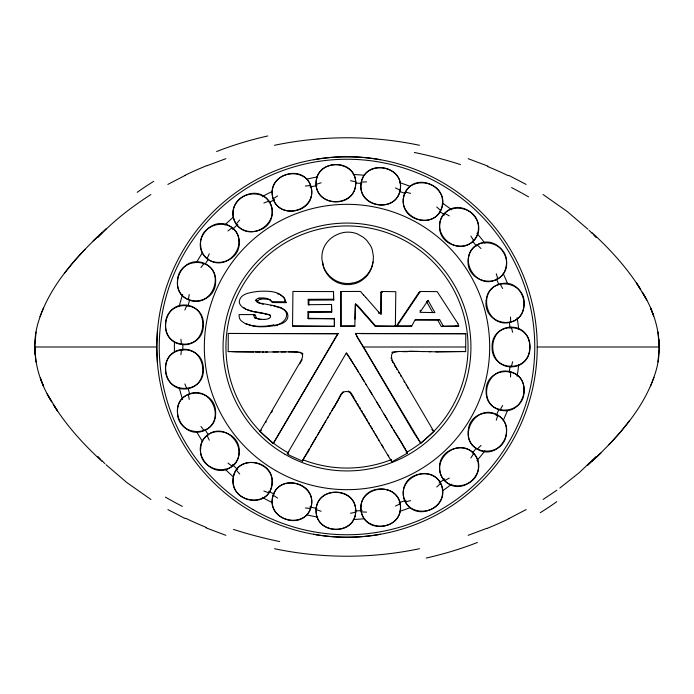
<?xml version="1.0" encoding="UTF-8"?>
<svg xmlns="http://www.w3.org/2000/svg" width="694" height="694" viewBox="0 0 694 694"><rect width="100%" height="100%" fill="white"/><g stroke="black" fill="none" stroke-linecap="round" stroke-linejoin="round"><path stroke-width="1.04" d="M157.443 363.005L156.766 347L157.443 330.995M299.036 364.124L260.64 430.219A23.709 23.388 31.9 0 0 260.042 431.442L273.193 443.622L338.047 333.693L228.257 333.467L228.196 351.572L263.815 351.971M340.849 325.98L354.912 326.076L340.936 326.284L340.919 291.506L360.507 291.445L363.491 294.993M340.936 326.284L340.919 291.506M308.205 299.331L308.179 304.718L331.524 304.458L331.689 312.17L308.657 312.343L308.006 311.753L307.884 318.268L308.526 318.737L334.473 318.719L334.491 326.353L292.547 326.085L292.92 291.463L333.493 291.593L333.745 299.999L308.873 300.155L308.205 299.331L333.528 299.218L333.745 299.999M308.847 305.117L308.873 300.155M380.668 313.809L380.833 292.434L381.44 291.454L395.806 291.697L395.363 326.085L394.556 326.432L375.185 326.258L358.087 306.887A16.942 16.942 -31.7 0 0 357.132 305.837L356.187 305.091A4.39 4.381 0 0 0 355.328 304.649L355.467 303.963A4.442 4.442 0 0 1 356.334 304.406L357.445 305.343A18.833 18.825 -29 0 1 358.26 306.236L375.627 325.937L395.363 326.085M381.44 291.454L381.214 314.373L379.783 313.176A39.437 39.332 43.8 0 1 378.724 312.1M394.556 326.432L394.565 325.642M435.563 351.763L465.648 351.572L465.804 333.71L355.77 333.458L357.419 337.536L363.283 347.069M331.689 312.17L331.524 304.458M293.475 326.44L293.484 325.616M316.126 509.63C314.391 534.224 354.07 536.904 355.666 512.311C357.566 487.578 317.583 484.872 316.126 509.63L321.096 511.244M308.526 318.737L308.657 312.343M354.799 326.38L355.467 303.963M354.972 319.11L355.328 304.649M510.532 377.042L510.671 371.819C486.824 364.983 476.119 403.596 500.079 410.007C523.805 416.66 534.441 378.334 510.671 371.819M106.26 228.656C77.546 255.34 48.667 285.728 37.658 324.376C30.449 350.765 37.363 379.115 51.712 401.861L47.166 393.914M587.74 465.344C616.454 438.66 645.333 408.28 656.342 369.624C663.551 343.235 656.637 314.885 642.288 292.139L646.834 300.086M180.908 354.721L181.481 349.524C206.031 345.959 211.427 385.673 186.825 388.796C162.413 392.188 157.052 352.778 181.481 349.524M346.948 353.836L346.905 353.775A4.858 4.858 0 0 0 346.306 353.038L287.299 453.72L288.513 454.613M372.834 261.881L372.609 263.694A24.498 24.342 -5.5 0 1 370.353 270.677L369.607 272.057A25.088 24.923 -4.3 0 1 365.903 276.958L362.355 280.012A23.978 23.848 -1.2 0 1 358.043 282.484L356.49 283.117A22.026 21.922 0.9 0 1 354.296 283.794L350.539 284.462A25.539 25.409 0.5 0 1 339.982 283.447A23.544 23.431 0.3 0 1 336.061 281.816L335.315 281.408A27.309 27.153 2.3 0 1 332.808 279.795A25.487 25.34 2.3 0 1 326.701 273.488L325.365 271.285A23.423 23.275 5.2 0 1 323.465 266.661L322.519 261.569M36.027 332.018L34.735 347L156.766 347M657.964 361.982L659.265 347L537.234 347A190.243 190.243 0 0 1 251.87 511.747A190.243 190.243 0 0 1 251.879 182.244A190.243 190.243 0 0 1 537.234 347M233.375 476.882C228.074 500.617 266.513 510.81 271.658 486.069C277.21 462.23 238.502 452.002 233.375 476.882A172.589 172.589 0 0 1 224.96 469.04M400.126 190.217C405.261 166.109 366.328 157.946 361.34 182.088C356.031 206.309 395.25 214.541 400.126 190.217L395.433 187.935M188.352 299.73C165.719 289.971 181.559 253.492 204.14 263.373C226.981 273.046 211.019 309.802 188.352 299.73L189.21 294.568M288.496 454.639A31.456 31.1 27.8 0 0 289.814 455.42L302.419 461.111L334.699 405.799L331.862 410.605M511.348 366.814C535.994 366.883 535.994 327.117 511.348 327.186C486.546 326.961 486.546 367.039 511.348 366.814L512.614 361.748M273.219 495.186C264.882 518.383 302.358 531.717 310.556 508.476C319.075 485.184 281.33 471.746 273.219 495.186L277.565 498.084M496.279 420.226L497.824 415.238C476.726 402.19 455.958 436.465 477.281 449.131C498.327 461.961 518.939 427.946 497.824 415.238M307.85 452.158L309.585 448.367M302.419 461.111L303.104 459.359M39.983 316.664L43.384 308.041M650.616 385.959L654.017 377.336M184.882 310.053L186.825 305.204C211.427 308.327 206.031 348.041 181.481 344.476C157.052 341.222 162.413 301.812 186.825 305.204M440.621 210.473C452.089 188.664 416.825 170.256 405.487 192.134C393.81 214.021 429.334 232.568 440.621 210.473L436.717 207.012M207.098 258.515C187.953 242.995 213.084 212.164 232.143 227.797C251.506 243.299 226.183 274.356 207.098 258.515L209.31 253.787M457.927 323.794L458.777 326.102L443.319 326.111L439.64 319.63L415.246 319.587L411.663 326.128L396.222 326.31L418.838 292.59L420.304 291.48L437.185 291.627L456.799 321.895A28.012 27.899 -86.9 0 1 458.014 323.751M396.222 326.31L397.063 325.963L420.304 291.48M408.957 351.416C404.194 352.613 394.556 349.429 391.824 354.157A7.33 7.322 -79.9 0 0 391.52 356.69L391.659 357.852M410.518 326.501L410.926 325.746M336.963 401.913L339.817 396.413A39.636 39.506 -24.7 0 1 340.841 394.548M336.772 402.268L336.165 403.344M287.299 453.72L288.912 451.482M307.451 452.063L306.514 453.72M265.889 422.351L266.227 421.744M307.763 451.508L308.075 450.953M500.079 410.007L502.656 405.469M300.84 362.086L300.493 362.693M299.608 363.136C301.248 360.108 304.961 354.903 300.45 352.743A8.927 8.918 75 0 0 298.906 352.292L294.386 351.919M271.389 412.704L271.753 412.071M272.117 411.438L272.482 410.805M308.388 450.406L308.709 449.851M365.339 315.25L365.634 314.746M299.791 363.899L300.138 363.3M337.917 333.502L273.193 443.622M335.965 403.7L334.916 405.452M306.201 454.275L304.883 456.426M346.297 353.046L346.202 353.211A3.106 3.106 0 0 1 346.584 353.437L346.835 353.767M310.461 446.884L312.205 443.917M312.638 443.18L316.542 436.569M329.372 414.839L330.379 413.121M317.401 435.112L319.11 432.223M319.526 431.503L322.042 427.244M322.458 426.532L324.107 423.756M324.645 422.837L325.72 421.015M327.308 418.326L328.34 416.574M335.349 405.409L334.482 406.831M341.101 394.14L342.394 392.422M470.862 457.927L473.698 453.546C456.921 435.268 427.643 462.638 444.741 480.604C461.519 498.656 490.571 471.504 473.698 453.546M419.991 310.921L420.46 310.218M304.536 456.956L303.443 458.482M257.734 301.057L255.826 300.077A5.005 4.971 -64.1 0 1 258.532 298.299L259.053 298.186M200.956 267.511L204.14 263.373M64.594 273.158L73.937 261.43L84.972 249.311M629.406 420.842L620.063 432.57L609.028 444.689M473.698 240.454C490.571 222.496 461.519 195.344 444.741 213.396C427.643 231.362 456.921 258.732 473.698 240.454L470.862 236.073M236.307 223.919C222.08 203.793 254.62 180.926 268.734 201.13C283.169 221.299 250.378 244.34 236.307 223.919L239.716 219.963M97.941 237.487C113.521 220.839 131.739 206.838 150.884 194.546M596.059 456.513L579.473 472.475L559.824 488.073M477.281 449.131L480.994 445.453M260.042 431.442L261.369 430.15M93.109 240.887L101.966 232.698M592.034 461.302L600.891 453.113M207.098 435.485C187.953 451.005 213.084 481.836 232.143 466.203C251.506 450.701 226.183 419.644 207.098 435.485L209.31 440.213M342.567 392.249L343.148 391.772M363.413 347.278L414.439 433.724L420.824 443.266L433.828 431.442L394.088 363.777M436.717 486.997L440.621 483.527C429.334 461.432 393.81 479.979 405.487 501.866C416.825 523.744 452.089 505.336 440.621 483.527M227.953 230.92L232.143 227.797M375.185 326.258L375.627 325.937M556.874 490.198L543.116 499.454M497.824 278.762C518.939 266.054 498.327 232.039 477.281 244.869C455.958 257.535 476.726 291.81 497.824 278.762L496.279 273.774M273.219 198.814C264.882 175.617 302.358 162.283 310.556 185.524C319.075 208.816 281.33 222.254 273.219 198.814L277.565 195.916M167.844 184.422L185.064 175.461M337.388 401.757A91.729 91.105 89.2 0 0 338.472 399.649L341.396 394.313L343.33 392.327A4.685 4.676 1 0 1 344.658 391.72L344.953 391.65A7.27 7.261 0.7 0 1 347 391.546L348.136 391.711A4.364 4.355 -0.1 0 1 349.412 392.249A6.576 6.567 1.7 0 1 350.409 393.021L391.824 461.866L407.404 453.173L401.184 442.39M526.156 509.578L508.936 518.539M444.741 480.604L449.304 478.071M188.352 394.27C165.719 404.029 181.559 440.508 204.14 430.627C226.981 420.954 211.019 384.198 188.352 394.27L189.21 399.432M395.433 506.065L400.126 503.783C395.25 479.459 356.031 487.691 361.34 511.912C366.328 536.054 405.261 527.891 400.126 503.783M207.289 165.623L225.845 158.692M486.711 528.377L468.155 535.308M263.859 203.012L268.734 201.13M510.671 322.181C534.441 315.666 523.805 277.34 500.079 283.993C476.119 290.404 486.824 329.017 510.671 322.181L510.532 316.958M316.126 184.37C314.391 159.776 354.07 157.096 355.666 181.689C357.566 206.422 317.583 209.128 316.126 184.37L321.096 182.756M415.376 320.09L437.749 320.186L439.64 319.63M277.591 324.905L281.582 323.664A13.75 13.689 -60.2 0 0 282.562 323.222A15.181 15.121 -62.6 0 0 283.577 322.667L284.844 321.782A8.718 8.684 -64.6 0 0 287.134 319.136L287.481 318.338A6.211 6.185 -65.3 0 0 287.637 314.339L287.186 313.176M405.487 501.866L410.562 500.643M437.749 320.186L441.341 326.536L443.319 326.111M260.875 299.201L260.623 299.253A5.014 4.979 -64.4 0 0 257.7 301.031M274.512 145.289C322.146 135.278 371.828 135.269 419.462 145.28M419.488 548.711C371.854 558.722 322.172 558.731 274.538 548.72M273.349 325.113C282.111 325.998 292.608 314.885 282.553 308.691A14.409 14.348 -75.6 0 0 280.35 307.503L274.13 305.681L260.866 303.278M441.341 326.536L458.777 326.102M350.522 513.239L355.666 512.311M352.153 283.135L354.426 282.666A22.329 22.225 1.1 0 0 356.655 281.964L358.243 281.322A24.429 24.299 -0.5 0 0 362.641 278.78L366.259 275.657A25.73 25.574 -3.8 0 0 369.208 271.97L370.804 269.203A25.366 25.21 -5.7 0 0 373.12 262.028L373.424 256.39L372.201 249.562A23.154 22.997 -3.2 0 0 370.423 245.485L367.065 240.775A25.262 25.088 -1.4 0 0 363.179 237.209L357.653 234.052A24.455 24.255 0.7 0 0 347 232.16A25.669 25.47 0.9 0 0 342.255 232.82C335.549 234.416 329.364 238.467 325.625 244.314A23.796 23.639 4.6 0 0 322.372 252.408L322.163 253.648A25.461 25.296 6.8 0 0 321.981 255.357A26.927 26.754 9 0 0 322.025 259.834L322.996 265.082A24.238 24.082 5.5 0 0 324.948 269.836L326.319 272.091A26.138 25.99 2.3 0 0 332.547 278.572A27.847 27.691 2.4 0 0 335.107 280.211L335.861 280.636A23.908 23.787 0.2 0 0 339.86 282.311A25.808 25.687 0.4 0 0 350.149 283.395A31.187 31.013 0 0 0 352.153 283.135M313.488 159.741C335.592 155.777 358.408 155.777 380.512 159.741M380.512 534.259C358.408 538.223 335.592 538.223 313.488 534.259M465.804 333.71L360.715 333.667M305.351 186.027L310.556 185.524M462.967 351.468L437.871 351.815M396.821 351.658L399.597 351.502M361.34 182.088L366.562 181.88M228.196 351.572L229.992 351.502M402.91 351.398L410.145 351.416M331.446 311.615L308.006 311.753M334.491 326.353L292.547 326.085M338.047 333.693L228.257 333.467M272.994 351.91L278.511 351.875M253.752 315.241L255.461 315.232L256.338 318.294L257.474 318.685A30.154 29.868 -45.8 0 0 261.265 319.578M265.655 351.962L267.485 351.953M285.893 351.832L262.185 352.066M281.035 351.936L292.07 351.815M264.18 319.44L261.699 319.335A30.788 30.501 -46.2 0 1 255.47 318.026L254.446 317.705L253.544 314.564L239.092 314.582L239.213 317.011A7.651 7.573 -72.1 0 0 239.76 318.719A8.58 8.493 -71.2 0 0 240.939 320.637L245.659 323.968L253.588 325.954M334.473 318.719L308.067 318.268M255.548 351.988L260.155 351.979M288.591 351.901L294.195 351.823M363.248 347.017L465.691 347M253.7 351.997L237.166 351.849M409.044 351.338L424.312 351.589M410.197 351.338L419.419 351.442M292.209 351.901L297.952 351.945M263.937 298.116L264.952 298.186A22.607 22.468 -68.9 0 1 266.756 298.394L269.125 299.27L272.707 302.549L286.171 302.636L284.453 297.978L280.246 294.776M356.378 333.649L355.649 333.641M271.224 301.664L285.017 301.795L286.171 302.636M397.063 325.963L411.663 326.128M418.838 292.59L419.801 292.599M380.833 292.434L382.437 292.469M422.872 351.511L430.783 351.719M428.632 351.624L437.619 351.867M236.758 351.841L233.314 351.702A36.322 35.741 -63.1 0 1 231.701 351.563L231.137 351.502M463.861 351.502L465.648 351.572M361.34 511.912L366.562 512.12M263.867 298.108L262.818 298.038A18.322 18.2 -90 0 0 259.044 298.108M305.351 507.973L310.556 508.476M256.771 326.518L251.15 325.581L246.205 323.656M392.587 352.361L391.85 352.274A42.343 42.126 -35 0 1 396.829 351.745M265.412 313.888L252.833 311.623L246.396 309.281M270.608 305.612L271.432 305.742M260.207 312.673C252.989 311.129 243.629 311.016 239.682 303.755A5.717 5.647 -66 0 1 239.421 300.658C241.026 293.918 248.868 292.894 254.524 291.888A66.702 66.268 73.1 0 1 261.378 291.211C268.743 291.124 277.496 291.09 283.013 296.746A8.744 8.692 -59.7 0 1 284.132 298.429A7.981 7.938 -58.7 0 1 284.8 300.294L285.017 301.795M350.522 180.761L355.666 181.689M299.565 352.17L300.71 352.474M261.933 303.998L263.234 304.31M405.487 192.134L410.562 193.357M260.684 303.235L257.257 302.185A3.444 3.409 -60.3 0 1 256.433 301.517L255.661 300.302M260.302 303.59L259.591 303.347M277.227 293.631L277.843 293.822M254.446 317.705L256.338 318.294M468.12 158.674L487.934 166.118M225.88 535.326L206.066 527.882M253.544 314.564L255.461 315.232M278.459 294.03L279.665 294.508M263.859 490.988L268.734 492.87M280.766 307.902L281.591 308.24M270.278 315.067L268.396 314.495A32.644 32.462 -81.9 0 0 265.412 313.87M508.884 175.435L526.095 184.396M185.116 518.565L167.905 509.604M270.244 299.947L268.361 299.374A21.896 21.757 -69.4 0 0 266.609 299.183L264.666 299.053A18.521 18.4 87.9 0 0 260.866 299.114M444.741 213.396L449.304 215.929M301.656 352.864L302.306 353.289M543.064 194.511L567.215 211.479L588.018 229.306M150.936 499.489L126.785 482.521L105.982 464.694M245.164 308.509L245.771 308.908M270.469 300.077L271.085 300.563M227.953 463.08L232.143 466.203M244.054 307.607L244.592 308.075M592.034 232.698C610.477 249.588 627.463 268.361 640.753 289.615L636.363 282.805L646.201 299.01M101.966 461.302C83.523 444.412 66.537 425.639 53.247 404.385L57.637 411.195L47.799 394.99M431.842 429.508L433.828 431.442M589.128 230.382L592.268 233.496M104.872 463.618L101.732 460.504M477.281 244.869L480.994 248.547M378.438 312.916L378.959 313.436M378.716 312.109L367.091 298.845A43.219 43.21 -21.6 0 0 365.764 297.431M593.257 234.511L596.042 237.469M100.743 459.489L97.958 456.531M236.307 470.081L239.716 474.037M271.961 301.534L272.707 302.549M200.956 426.489L204.14 430.627M420.824 443.266L363.587 347.191M347.815 355.163L347.078 354.113A28.506 28.497 42.1 0 1 347.668 354.946M347.798 355.05L348.718 356.525M347.937 355.259L348.961 356.889M348.935 356.751L350.617 359.457M349.438 357.618L350.383 359.093M401.141 442.078L395.155 432.483M350.565 359.284L350.852 359.822M388.093 455.047L388.761 456.097M350.8 359.648L351.086 360.195M351.025 360.013L351.554 360.932M351.494 360.741L353.177 363.517M351.945 361.47L353.992 364.732M397.081 369.694L396.682 369.061M353.402 363.882L355.007 366.458M354.894 366.172L355.467 367.187M395.701 367.473L395.311 366.84M355.458 367.083L358.668 372.288M355.233 366.718L360.845 375.931M361.748 377.31L366.345 384.84M360.212 374.803L364.255 381.518M354.235 398.356L352.812 395.788M355.285 400.048L356.317 401.748M363.5 347.052L357.046 336.443A22.919 22.902 55.7 0 1 356.039 334.317L355.77 333.458M365.964 384.311L372.175 394.548M382.854 446.589L383.504 447.656M369.39 389.855L379.982 407.369M390.679 425.084L394.287 431.174M394.921 366.206L394.461 365.452M384.112 414.197L387.399 419.644M394.747 431.815L393.541 429.82M376.382 401.514L392.414 428.068M394.313 431.217L403.717 446.216M357.349 403.44L358.373 405.14M381.561 444.455L382.203 445.522M398.746 372.418L399.189 373.155M359.397 406.84L360.412 408.54M378.412 439.181L379.028 440.23M361.427 410.241L362.433 411.941M400.716 375.723L401.149 376.46M363.439 413.641L365.434 417.042M376.556 436.058L377.18 437.099M404.038 381.362L404.567 382.273M375.324 433.958L375.94 435.008M407.76 387.703L408.289 388.614M406.163 384.988L406.693 385.89M371.637 427.66L372.253 428.71M366.432 418.751L367.43 420.451M373.485 430.818L374.101 431.868M368.427 422.152L369.416 423.852M370.405 425.552L371.021 426.61M407.404 453.173L404.932 448.367M500.079 283.993L502.656 288.531M426.437 301.3L432.752 312.552M392.839 362.641L392.336 361.661M391.668 360.151L391.876 360.654M184.882 383.947L186.825 388.796M390.783 459.211L391.824 461.866M650.616 308.041L653.661 315.97L650.972 308.899M43.384 385.959L40.339 378.03L43.028 385.101M456.131 325.781L456.314 326.562M511.348 327.186L512.614 332.252M391.017 358.078L391.147 358.598M657.964 332.018L659.231 347L658.953 339.73M36.027 361.982L34.769 347L35.047 354.27M180.908 339.279L181.481 344.476M333.493 291.593L333.528 299.218M334.282 318.286L334.3 326.041M216.606 151.526A248.183 135.668 -1.1 0 1 267.789 135.955M184.873 175.374A278.016 127.878 -4.2 0 1 207.09 165.51M137.23 192.325A307.52 124.33 -7.8 0 1 153.747 181.316M511.608 187.606A307.494 109.904 11.1 0 1 528.559 196.879M487.37 166.43A278.841 127.696 4.4 0 1 508.286 175.695M414.301 152.446A248.166 118.31 3.5 0 1 460.495 164.591M477.394 542.474A248.183 135.668 -1.1 0 1 426.211 558.045M509.127 518.626A278.016 127.878 -4.2 0 1 486.91 528.49M556.77 501.675A307.52 124.33 -7.8 0 1 540.253 512.684M182.392 506.394A307.494 109.904 11.1 0 1 165.441 497.121M206.63 527.57A278.841 127.696 4.4 0 1 185.714 518.305M279.699 541.554A248.166 118.31 3.5 0 1 233.505 529.409M518.687 364.636A172.589 172.589 0 0 1 517.091 376.304M507.479 410.527A172.589 172.589 0 0 1 503.185 420.451M484.854 450.848A172.589 172.589 0 0 1 476.934 460.599M451.681 484.221A172.589 172.589 0 0 1 442.312 490.884M410.527 507.479A172.589 172.589 0 0 1 399.562 511.4M364.636 518.687A172.589 172.589 0 0 1 353.211 519.485M317.696 517.091A172.589 172.589 0 0 1 306.505 514.774M272.569 502.716A172.589 172.589 0 0 1 262.271 497.364M202.544 441.445A172.589 172.589 0 0 1 196.636 431.729M182.6 399.562A172.589 172.589 0 0 1 179.226 387.495M174.48 352.17A172.589 172.589 0 0 1 174.48 341.83M179.226 306.505A172.589 172.589 0 0 1 182.6 294.438M196.636 262.271A172.589 172.589 0 0 1 202.544 252.555M224.96 224.96A172.589 172.589 0 0 1 233.401 217.066M262.271 196.636A172.589 172.589 0 0 1 272.569 191.284M306.505 179.226A172.589 172.589 0 0 1 317.696 176.909M353.211 174.515A172.589 172.589 0 0 1 364.636 175.313M399.562 182.6A172.589 172.589 0 0 1 410.527 186.521M442.312 203.116A172.589 172.589 0 0 1 451.681 209.779M476.934 233.401A172.589 172.589 0 0 1 484.854 243.152M503.185 273.549A172.589 172.589 0 0 1 507.479 283.473M517.091 317.696A172.589 172.589 0 0 1 518.687 329.364M510.081 365.946A164.183 164.183 0 0 1 509.24 372.14M499.003 409.052A164.183 164.183 0 0 1 496.141 415.654M476.214 448.289A164.183 164.183 0 0 1 472.293 453.095M444.75 478.912A164.183 164.183 0 0 1 439.016 482.972M405.938 500.235A164.183 164.183 0 0 1 399.041 502.716M362.129 510.48A164.183 164.183 0 0 1 355.007 510.984M317.002 508.416A164.183 164.183 0 0 1 309.906 506.932M274.095 494.102A164.183 164.183 0 0 1 268.665 491.283M237.756 469.56A164.183 164.183 0 0 1 232.395 464.564M208.33 434.895A164.183 164.183 0 0 1 205.19 429.733M189.722 394.114A164.183 164.183 0 0 1 188.057 388.128M182.852 350.27A164.183 164.183 0 0 1 182.843 344.103M187.97 306.21A164.183 164.183 0 0 1 189.679 300.042M205.702 263.39A164.183 164.183 0 0 1 208.304 259.148M232.507 229.332A164.183 164.183 0 0 1 237.782 224.422M269.099 202.475A164.183 164.183 0 0 1 274.616 199.638M310.114 187.016A164.183 164.183 0 0 1 316.958 185.593M355.441 183.034A164.183 164.183 0 0 1 361.756 183.485M399.362 191.397A164.183 164.183 0 0 1 405.435 193.574M439.476 211.34A164.183 164.183 0 0 1 444.646 215.01M472.432 241.07A164.183 164.183 0 0 1 476.431 245.997M496.436 278.997A164.183 164.183 0 0 1 498.882 284.661M509.292 322.146A164.183 164.183 0 0 1 510.099 328.201M288.678 453.087A121.06 121.06 0 0 1 253.501 270.096A121.06 121.06 0 0 1 439.84 269.307A121.06 121.06 0 0 1 406.216 452.583M391.563 459.558A121.06 121.06 0 0 1 302.437 459.558M302.098 359.692A40.33 40.157 -84.3 0 1 301.335 361.158M302.662 353.61A2.62 2.62 0 0 1 302.94 353.983M403.613 446.285A55.902 54.696 6.5 0 1 404.836 448.419M349.845 391.642A12.96 12.917 26.6 0 1 352.665 395.849M348.379 391.06A4.858 4.849 0 0 1 348.761 391.19M259.53 303.46A4.303 4.268 -58.2 0 1 257.595 301.265M273.896 306.132A62.096 61.653 66 0 1 275.535 306.453M276.342 306.757A40.391 40.061 61.1 0 1 280.307 307.824M281.556 308.353A11.225 11.173 -77.2 0 1 287.307 313.098M277.643 325.148A57.819 57.324 -47.6 0 1 274.225 325.85M274.156 325.469A71.291 69.565 -31.5 0 1 272.881 325.686M272.898 325.824A65.783 64.837 -38.8 0 1 256.763 326.614M394.14 363.743A21.67 21.635 -80.4 0 1 391.511 357.896M337.215 401.661A92.311 91.452 -86.2 0 1 335.193 405.313M365.825 297.37A58.704 58.218 35.3 0 1 363.561 294.933M273.332 325A75.646 74.232 -34.5 0 1 269.099 325.668M269.107 325.772A70.51 69.4 -37.1 0 1 259.53 326.345A53.898 53.126 -39.1 0 1 253.596 325.902M268.682 318.511A5.136 5.101 -67.1 0 0 270.643 316.863L270.209 315.692A2.585 2.576 -69.6 0 0 269.775 315.076L262.367 313.011A85.171 84 -34.2 0 1 260.207 312.682M268.699 318.572A11.121 11.035 -56.7 0 1 264.188 319.37M239.109 240.974C241.755 265.299 202.57 271.571 200.679 245.78C197.755 221.343 237.148 215.105 239.109 240.974M403.309 199.577C401.167 223.798 440.603 228.873 442.468 203.672C444.854 179.304 405.131 174.229 403.309 199.577M311.684 191.249C312.959 215.678 273.141 218.784 272.274 193.609C271.042 169.215 310.808 166.109 311.684 191.249M529.895 347C530.841 372.747 491.378 372.713 492.089 347C491.378 321.287 530.841 321.253 529.895 347M165.528 324.254C163.715 350.054 203.177 351.095 203.333 325.503C205.181 299.695 165.727 298.672 165.528 324.254M355.71 510.168C356.664 534.996 316.776 535.803 316.117 511.218C315.137 486.364 355.085 485.557 355.71 510.168M468.216 431.373C465.943 457.355 505.553 457.606 506.412 432.7C508.659 406.71 469.014 406.441 468.216 431.373M203.333 368.497C205.181 394.305 165.727 395.328 165.528 369.746C163.715 343.946 203.177 342.905 203.333 368.497M439.649 225.446C437.801 249.849 477.377 254.594 478.409 228.812C480.196 204.435 440.673 199.69 439.649 225.446M486.173 300.554C482.668 325.347 521.671 331.784 523.892 305.811C527.666 280.949 488.559 274.572 486.173 300.554M177.534 281.677C176.129 307.711 215.643 306.748 215.617 281.703C216.858 255.644 177.239 256.537 177.534 281.677M524.074 390.141C525.306 415.368 485.843 417.571 486.13 391.537C484.854 366.293 524.326 364.107 524.074 390.141M478.409 465.188C480.196 489.565 440.673 494.31 439.649 468.554C437.801 444.151 477.377 439.406 478.409 465.188M272.187 211.87C273.02 236.307 233.193 239.283 233.141 213.605C232.464 189.245 272.135 186.252 272.187 211.87M272.187 482.13C272.135 507.748 232.464 504.755 233.141 480.395C233.193 454.717 273.02 457.693 272.187 482.13M360.993 506.091C358.477 531.118 398.295 533.4 400.36 509.066C402.902 484.004 363.023 481.714 360.993 506.091M215.617 412.297C216.858 438.356 177.239 437.463 177.534 412.323C176.129 386.289 215.643 387.252 215.617 412.297M360.993 184.196C358.208 208.668 397.879 213.405 400.36 188.647C403.11 164.209 363.5 159.481 360.993 184.196M200.679 448.22C197.755 472.657 237.148 478.895 239.109 453.026C241.755 428.701 202.57 422.429 200.679 448.22M468.294 258.801C464.407 283.152 503.384 290.959 506.325 265.134C510.168 240.792 471.217 232.976 468.294 258.801M442.538 492.272C442.416 516.64 402.581 518.097 403.309 492.619C403.379 468.216 443.266 466.767 442.538 492.272M272.421 498.561C268.838 522.756 308.119 529.366 311.519 504.625C315.232 480.343 275.77 473.724 272.421 498.561M316.273 180.9C312.768 205.719 352.543 210.03 355.554 185.654C358.98 160.921 319.379 156.644 316.273 180.9M428.068 300.363L419.991 312.326L434.947 312.604L428.068 300.363M253.119 509.604A187.762 187.762 0 0 0 534.762 347A187.762 187.762 0 0 0 253.119 184.396A187.762 187.762 0 0 0 253.119 509.604M285.034 454.327A123.931 123.931 0 0 0 470.931 347A123.931 123.931 0 0 0 285.034 239.673A123.931 123.931 0 0 0 285.034 454.327M275.665 470.558A142.678 142.678 0 0 0 489.678 347A142.678 142.678 0 0 0 275.665 223.442A142.678 142.678 0 0 0 275.665 470.558"/></g></svg>
